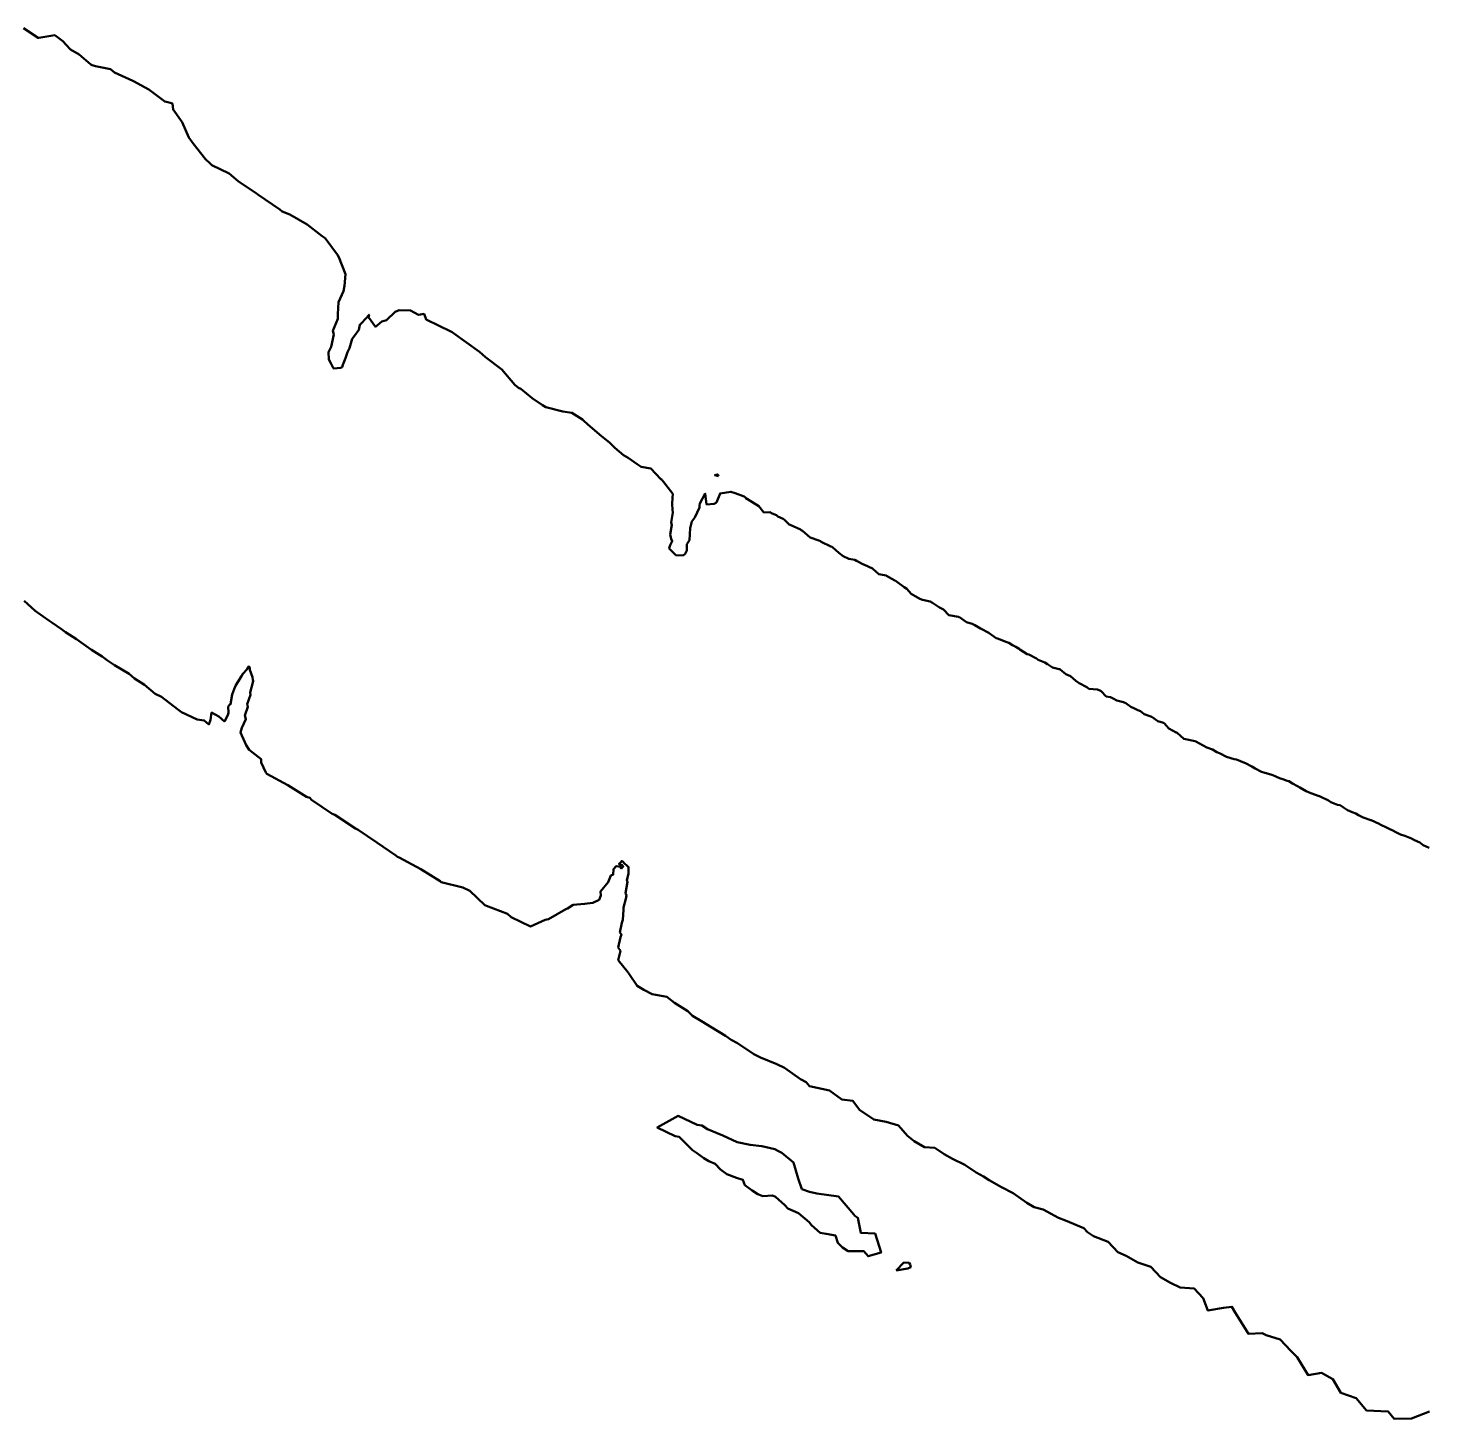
# Model space of a CAD drawing. Extents: x 64423 to 71245, y 9511 to 12464.
# Drawn here: x 67834 to 68519, y 11097 to 11777 of the extents above; entities that cross this region are included whole.
import ezdxf

# ---------------------------------------------------------------- set-up
doc = ezdxf.new("R2010")
doc.units = 0
doc.header["$MEASUREMENT"] = 0
doc.layers.add('contour', color=7, linetype='CONTINUOUS', lineweight=50, true_color=0x0000d1)

msp = doc.modelspace()

# ---------------------------------------------------------------- linework, layer by layer
at = {"layer": 'contour'}
for points in [[(67831.658713, 11777.123741, 0), (67838.880369, 11772.308282, 0), (67839.047711, 11772.366752, 0), (67839.157225, 11772.251235, 0), (67846.983015, 11773.689875, 0), (67850.862382, 11770.703755, 0), (67854.361946, 11766.882217, 0), (67854.543839, 11766.83339, 0), (67854.681679, 11766.619666, 0), (67858.988609, 11764.140672, 0), (67864.699972, 11759.341309, 0), (67865.300789, 11758.916768, 0), (67866.893039, 11758.502655, 0), (67874.236814, 11757.028547, 0), (67876.151494, 11755.332248, 0), (67885.136536, 11751.303341, 0), (67885.545035, 11751.148948, 0), (67893.010332, 11747.136553, 0), (67900.840691, 11741.14974, 0), (67902.262497, 11740.86553, 0), (67904.526948, 11740.179316, 0), (67904.799844, 11737.267944, 0), (67909.190039, 11731.059395, 0), (67912.483209, 11723.563484, 0), (67914.624973, 11720.686631, 0), (67920.638417, 11713.001368, 0), (67922.74845, 11710.977724, 0), (67923.799272, 11709.986793, 0), (67932.306214, 11706.004852, 0), (67936.650469, 11702.310819, 0), (67945.521058, 11696.182695, 0), (67946.037894, 11695.909647, 0), (67946.331744, 11695.667508, 0), (67956.94727, 11688.414969, 0), (67958.086114, 11687.46711, 0), (67961.85651, 11685.914914, 0), (67970.313334, 11680.995967, 0), (67977.778618, 11675.419298, 0), (67979.199561, 11674.382946, 0), (67985.204318, 11666.303235, 0), (67985.863368, 11665.109509, 0), (67989.128234, 11656.696744, 0), (67988.56317, 11651.061506, 0), (67988.159388, 11648.454567, 0), (67985.737243, 11643.124437, 0), (67985.282957, 11637.194748, 0), (67985.423122, 11635.001784, 0), (67982.976001, 11629.088956, 0), (67983.331645, 11627.358477, 0), (67982.071041, 11621.186812, 0), (67980.790197, 11618.714332, 0), (67980.985223, 11615.133268, 0), (67981.855428, 11613.3419, 0), (67983.114765, 11610.995755, 0), (67983.38806, 11610.735233, 0), (67986.636212, 11610.996919, 0), (67987.453565, 11611.292875, 0), (67987.827004, 11612.449392, 0), (67989.05689, 11615.655259, 0), (67990.004765, 11618.646126, 0), (67991.113328, 11620.59602, 0), (67992.367468, 11625.094258, 0), (67993.469704, 11626.639309, 0), (67995.693038, 11629.525221, 0), (67996.062098, 11631.925774, 0), (67999.781295, 11635.875335, 0), (67999.878976, 11636.12651, 0), (68000.627828, 11636.970632, 0), (68000.395775, 11635.832543, 0), (68003.810331, 11631.027492, 0), (68006.940725, 11633.556567, 0), (68009.198886, 11634.241385, 0), (68013.358986, 11638.292562, 0), (68015.393337, 11639.201032, 0), (68020.826749, 11638.996038, 0), (68024.717861, 11636.858264, 0), (68027.502094, 11637.315461, 0), (68028.467745, 11634.651493, 0), (68040.595879, 11628.76667, 0), (68041.280999, 11628.460248, 0), (68041.886946, 11628.009034, 0), (68054.550013, 11618.780583, 0), (68057.541235, 11616.251471, 0), (68065.542997, 11610.121965, 0), (68071.904276, 11602.741735, 0), (68073.627106, 11601.178391, 0), (68074.862754, 11600.637968, 0), (68080.353482, 11596.08149, 0), (68085.425367, 11592.661216, 0), (68087.012754, 11591.720839, 0), (68095.309262, 11589.64239, 0), (68099.753002, 11588.991314, 0), (68104.908561, 11585.722449, 0), (68106.320319, 11584.366176, 0), (68106.701131, 11584.023376, 0), (68107.427902, 11583.405009, 0), (68113.32101, 11578.424318, 0), (68118.230555, 11574.313903, 0), (68120.728205, 11571.893359, 0), (68125.00993, 11568.293273, 0), (68127.301945, 11566.933275, 0), (68131.655715, 11563.899997, 0), (68133.582963, 11562.592824, 0), (68138.363213, 11561.803429, 0), (68143.267856, 11556.602823, 0), (68143.851494, 11556.242476, 0), (68143.955024, 11556.034988, 0), (68144.48282, 11555.240323, 0), (68149.111569, 11549.323183, 0), (68148.89437, 11547.495454, 0), (68148.788185, 11544.528605, 0), (68148.940181, 11541.607201, 0), (68149.129342, 11540.242571, 0), (68148.343193, 11535.406226, 0), (68148.661224, 11534.182476, 0), (68147.865588, 11529.448999, 0), (68148.351678, 11527.355838, 0), (68148.787557, 11526.28102, 0), (68147.871575, 11524.298043, 0), (68147.377733, 11522.81633, 0), (68147.439601, 11522.538866, 0), (68149.890747, 11519.995509, 0), (68150.459272, 11519.509741, 0), (68150.618586, 11519.430196, 0), (68154.070951, 11519.165572, 0), (68155.156359, 11519.993304, 0), (68155.960396, 11521.752617, 0), (68156.001634, 11524.726282, 0), (68157.180489, 11526.665964, 0), (68157.343388, 11529.70185, 0), (68157.615592, 11532.556982, 0), (68158.361425, 11535.876376, 0), (68159.781432, 11537.810539, 0), (68162.200668, 11542.727319, 0), (68162.097236, 11543.643809, 0), (68162.354968, 11544.732025, 0), (68164.902636, 11549.504508, 0), (68165.569832, 11544.24224, 0), (68169.323219, 11544.417847, 0), (68170.376556, 11545.162266, 0), (68172.206527, 11549.552577, 0), (68177.382329, 11550.386174, 0), (68179.625234, 11549.708156, 0), (68183.915221, 11548.093647, 0), (68184.473767, 11547.702488, 0), (68184.821777, 11547.324725, 0), (68189.754124, 11544.147005, 0), (68191.096604, 11543.400569, 0), (68193.594175, 11540.271895, 0), (68196.570681, 11540.394681, 0), (68197.583724, 11539.72523, 0), (68199.715014, 11538.90759, 0), (68200.341825, 11538.37456, 0), (68203.042573, 11537.227018, 0), (68203.758392, 11536.688493, 0), (68206.043057, 11534.269551, 0), (68206.38666, 11534.156266, 0), (68211.460758, 11531.859137, 0), (68211.790026, 11531.679679, 0), (68212.480431, 11531.242843, 0), (68216.195763, 11528.062665, 0), (68220.425948, 11526.643647, 0), (68221.288118, 11526.183282, 0), (68221.580348, 11525.88296, 0), (68226.257962, 11523.606892, 0), (68226.571663, 11523.560022, 0), (68227.295477, 11523.182617, 0), (68230.277158, 11520.497499, 0), (68232.317479, 11518.91413, 0), (68235.142463, 11517.536826, 0), (68238.026992, 11517.055807, 0), (68238.798702, 11516.604134, 0), (68242.276571, 11514.850049, 0), (68242.770865, 11514.620497, 0), (68246.673847, 11512.826161, 0), (68246.930505, 11512.639408, 0), (68249.711548, 11510.090574, 0), (68253.44528, 11509.368897, 0), (68253.535124, 11509.31482, 0), (68256.215301, 11507.863585, 0), (68257.650928, 11507.066752, 0), (68257.672787, 11507.055481, 0), (68257.841887, 11506.952312, 0), (68262.184933, 11503.745978, 0), (68263.485418, 11502.941796, 0), (68265.623115, 11500.459713, 0), (68269.777062, 11498.09933, 0), (68271.153479, 11497.486759, 0), (68274.858601, 11496.68432, 0), (68276.007753, 11496.009903, 0), (68279.383723, 11493.836517, 0), (68281.316442, 11492.795535, 0), (68284.077218, 11489.989766, 0), (68288.747403, 11489.24512, 0), (68289.02786, 11489.134653, 0), (68289.200939, 11489.03373, 0), (68292.5808, 11486.608829, 0), (68295.434722, 11485.886301, 0), (68295.811532, 11485.675417, 0), (68296.751195, 11485.206524, 0), (68299.426792, 11483.547157, 0), (68299.769031, 11483.354204, 0), (68303.574385, 11481.385392, 0), (68303.688028, 11481.280343, 0), (68307.169652, 11478.864154, 0), (68307.816614, 11478.581977, 0), (68311.58036, 11477.178757, 0), (68311.938845, 11477.095669, 0), (68313.306256, 11476.469707, 0), (68315.12811, 11475.392515, 0), (68316.78421, 11474.619642, 0), (68318.340223, 11473.653577, 0), (68318.693446, 11473.29863, 0), (68322.214378, 11471.053331, 0), (68323.166512, 11470.87238, 0), (68326.900574, 11468.882594, 0), (68327.738573, 11468.233675, 0), (68330.95266, 11466.910365, 0), (68332.198253, 11466.051809, 0), (68334.61618, 11464.500062, 0), (68337.966409, 11463.729153, 0), (68338.273496, 11463.662385, 0), (68338.478803, 11463.476931, 0), (68341.174606, 11461.271794, 0), (68343.483255, 11460.215738, 0), (68346.03018, 11458.030245, 0), (68347.780429, 11456.859426, 0), (68351.489969, 11454.858487, 0), (68352.479349, 11454.064258, 0), (68356.677167, 11453.648969, 0), (68357.831122, 11453.144487, 0), (68358.460238, 11452.871287, 0), (68360.961573, 11450.329546, 0), (68363.019049, 11450.038084, 0), (68364.308942, 11449.273388, 0), (68366.066576, 11448.288362, 0), (68369.30013, 11447.583746, 0), (68369.704908, 11447.391429, 0), (68370.453269, 11447.004154, 0), (68372.893203, 11445.215769, 0), (68374.708901, 11444.496248, 0), (68376.3787, 11443.637929, 0), (68377.655056, 11443.062444, 0), (68379.533425, 11441.679427, 0), (68382.778451, 11440.560717, 0), (68383.026483, 11440.40623, 0), (68383.221407, 11440.345256, 0), (68386.103064, 11438.259383, 0), (68389.00436, 11437.386297, 0), (68389.389596, 11437.11719, 0), (68390.347835, 11436.026329, 0), (68391.514849, 11434.654851, 0), (68395.042709, 11432.76585, 0), (68395.256504, 11432.682237, 0), (68395.663071, 11432.512531, 0), (68398.899762, 11429.624624, 0), (68404.463164, 11428.489107, 0), (68404.564457, 11428.437569, 0), (68404.612196, 11428.420085, 0), (68404.800045, 11428.327693, 0), (68410.091428, 11425.404465, 0), (68412.915911, 11424.458515, 0), (68414.927307, 11423.06337, 0), (68416.619894, 11422.489937, 0), (68419.773795, 11420.782337, 0), (68423.436832, 11419.692334, 0), (68424.611522, 11419.426024, 0), (68428.478761, 11417.895518, 0), (68428.967346, 11417.723636, 0), (68432.143241, 11415.998419, 0), (68433.718507, 11415.111478, 0), (68436.816801, 11413.510077, 0), (68437.887549, 11413.197354, 0), (68441.848668, 11411.950759, 0), (68442.327422, 11411.848283, 0), (68443.763815, 11411.212878, 0), (68445.64468, 11410.432622, 0), (68447.200763, 11409.87375, 0), (68449.398034, 11408.990457, 0), (68450.224034, 11408.859773, 0), (68451.994252, 11407.679381, 0), (68454.485298, 11406.41423, 0), (68455.511531, 11405.862976, 0), (68458.723204, 11403.982448, 0), (68460.940837, 11403.013678, 0), (68464.937758, 11401.638181, 0), (68465.257435, 11401.615029, 0), (68465.425655, 11401.458457, 0), (68469.551393, 11399.455297, 0), (68470.762418, 11398.568884, 0), (68474.030775, 11397.249653, 0), (68475.221909, 11397.10551, 0), (68476.906569, 11396.012787, 0), (68478.904864, 11394.71338, 0), (68481.14145, 11393.750254, 0), (68482.893188, 11393.123031, 0), (68484.192978, 11392.292003, 0), (68486.509447, 11391.154191, 0), (68490.311676, 11389.867062, 0), (68490.362471, 11389.856541, 0), (68490.393433, 11389.844024, 0), (68494.405428, 11388.062165, 0), (68494.766338, 11387.775636, 0), (68498.252278, 11386.005851, 0), (68498.562023, 11385.905775, 0), (68501.708023, 11384.452713, 0), (68501.860798, 11384.318549, 0), (68504.778486, 11382.743756, 0), (68506.941012, 11382.135008, 0), (68510.176122, 11380.82415, 0), (68511.565929, 11380.043171, 0), (68514.20514, 11378.8594, 0), (68515.874646, 11377.643119, 0), (68518.784941, 11376.265259, 0)], [(68171.441496, 11558.026827, 0), (68171.066552, 11558.793793, 0), (68171.01784, 11558.862393, 0), (68170.912227, 11558.896413, 0), (68169.667415, 11558.540361, 0), (68170.774678, 11558.248996, 0), (68171.441496, 11558.026827, 0)], [(67831.995332, 11497.015737, 0), (67837.335955, 11492.229002, 0), (67838.508312, 11491.302957, 0), (67844.177468, 11487.519234, 0), (67845.534263, 11486.508909, 0), (67850.276695, 11483.142742, 0), (67852.235276, 11481.762488, 0), (67857.589754, 11478.291548, 0), (67862.224545, 11474.994892, 0), (67865.021767, 11473.136763, 0), (67870.147716, 11469.796098, 0), (67872.772011, 11467.974237, 0), (67876.139674, 11465.60939, 0), (67879.81971, 11463.415576, 0), (67883.283035, 11461.409923, 0), (67885.996207, 11459.159696, 0), (67890.775418, 11455.974942, 0), (67896.112487, 11451.596819, 0), (67899.119705, 11450.207554, 0), (67907.022796, 11444.028245, 0), (67908.981101, 11442.677417, 0), (67916.571109, 11439.097083, 0), (67920.020692, 11438.595549, 0), (67922.359586, 11436.649364, 0), (67923.159114, 11438.864187, 0), (67923.652017, 11442.393151, 0), (67927.120487, 11440.563961, 0), (67929.953374, 11438.118993, 0), (67931.605707, 11441.114559, 0), (67931.79776, 11441.738695, 0), (67931.812531, 11441.768132, 0), (67931.914155, 11442.227262, 0), (67931.76931, 11445.349894, 0), (67932.547028, 11446.40376, 0), (67932.955596, 11446.490609, 0), (67933.708724, 11451.238876, 0), (67935.161753, 11455.159356, 0), (67935.378845, 11455.454173, 0), (67936.236096, 11457.066639, 0), (67938.207433, 11460.180268, 0), (67938.904744, 11461.43979, 0), (67941.077015, 11463.704261, 0), (67941.484108, 11464.776306, 0), (67941.874264, 11464.883764, 0), (67942.013732, 11464.768781, 0), (67942.288316, 11464.542821, 0), (67942.271698, 11463.327372, 0), (67943.678887, 11459.73419, 0), (67943.765957, 11458.398406, 0), (67944.01502, 11457.925593, 0), (67943.880912, 11457.11577, 0), (67942.503363, 11452.215688, 0), (67942.589612, 11451.177372, 0), (67940.983951, 11446.606906, 0), (67941.361792, 11445.274142, 0), (67939.974688, 11440.997163, 0), (67940.44268, 11439.24078, 0), (67938.355805, 11434.999749, 0), (67937.860062, 11432.697014, 0), (67939.88386, 11427.919826, 0), (67940.579416, 11426.547258, 0), (67942.058857, 11424.170279, 0), (67947.88646, 11419.643669, 0), (67947.94184, 11417.95629, 0), (67950.185502, 11413.13444, 0), (67950.616629, 11412.473581, 0), (67960.884049, 11406.912176, 0), (67969.971856, 11401.224171, 0), (67971.592023, 11400.716273, 0), (67972.562697, 11399.766235, 0), (67982.63144, 11392.99283, 0), (67983.943209, 11392.417393, 0), (67994.041488, 11385.825714, 0), (67995.358509, 11385.036464, 0), (68004.456166, 11378.846663, 0), (68013.762683, 11372.488129, 0), (68014.539754, 11371.954365, 0), (68015.398765, 11371.537126, 0), (68025.984636, 11365.952962, 0), (68035.340351, 11359.984086, 0), (68035.922885, 11359.578267, 0), (68046.446711, 11356.886126, 0), (68049.942909, 11355.354229, 0), (68057.178439, 11348.323371, 0), (68057.949561, 11347.970321, 0), (68068.334614, 11343.970656, 0), (68070.019931, 11342.485173, 0), (68079.485086, 11337.895311, 0), (68086.693848, 11341.026906, 0), (68088.265899, 11341.430766, 0), (68096.787533, 11346.343655, 0), (68097.67986, 11346.577894, 0), (68100.391374, 11348.504013, 0), (68105.94618, 11348.873586, 0), (68110.049841, 11349.408693, 0), (68113.067962, 11350.907172, 0), (68113.912793, 11353.041949, 0), (68113.79756, 11354.961929, 0), (68117.56843, 11359.481051, 0), (68118.860417, 11362.83705, 0), (68119.992801, 11363.263936, 0), (68120.108987, 11365.924593, 0), (68121.454246, 11367.345957, 0), (68123.532963, 11367.005135, 0), (68123.994445, 11366.258007, 0), (68124.524983, 11366.823723, 0), (68124.876227, 11367.20595, 0), (68124.30943, 11367.854085, 0), (68122.723627, 11368.317879, 0), (68123.70767, 11369.252213, 0), (68124.166657, 11369.88809, 0), (68124.827592, 11369.494677, 0), (68124.949416, 11369.059414, 0), (68127.140092, 11367.13779, 0), (68127.438724, 11366.859633, 0), (68127.410547, 11366.395359, 0), (68127.432174, 11363.724493, 0), (68127.284159, 11362.987962, 0), (68126.628557, 11360.505473, 0), (68126.93012, 11359.648742, 0), (68126.009594, 11354.069521, 0), (68126.404487, 11352.956097, 0), (68126.143182, 11351.448777, 0), (68125.000988, 11347.205399, 0), (68125.015443, 11345.912758, 0), (68124.661907, 11341.153233, 0), (68124.183, 11339.590487, 0), (68123.264662, 11334.964125, 0), (68123.959091, 11333.948382, 0), (68123.555846, 11332.648276, 0), (68122.394682, 11327.632209, 0), (68123.464895, 11325.976481, 0), (68122.438866, 11321.309993, 0), (68127.227433, 11315.416378, 0), (68127.453503, 11314.956503, 0), (68127.889606, 11314.442143, 0), (68131.684459, 11308.852132, 0), (68134.87891, 11306.936121, 0), (68139.073937, 11304.69023, 0), (68146.103786, 11303.526636, 0), (68149.908524, 11300.497312, 0), (68156.374963, 11296.4422, 0), (68158.760024, 11294.230731, 0), (68163.107363, 11291.512397, 0), (68168.203843, 11288.532248, 0), (68174.8468, 11284.392631, 0), (68177.623765, 11282.505401, 0), (68180.72921, 11280.869188, 0), (68188.742766, 11275.481396, 0), (68191.895436, 11273.735833, 0), (68199.946651, 11270.602418, 0), (68203.714214, 11268.688414, 0), (68211.471033, 11263.267106, 0), (68214.211181, 11261.775238, 0), (68215.920914, 11259.846948, 0), (68225.747477, 11257.722892, 0), (68231.669241, 11253.336794, 0), (68237.149646, 11252.589747, 0), (68240.369667, 11248.149485, 0), (68247.351866, 11243.553982, 0), (68253.326083, 11242.327313, 0), (68259.433215, 11240.614039, 0), (68263.809965, 11235.543316, 0), (68267.032633, 11232.848398, 0), (68272.037631, 11229.951373, 0), (68277.132838, 11229.662889, 0), (68281.761566, 11226.496713, 0), (68285.775446, 11224.18365, 0), (68291.765468, 11221.312894, 0), (68297.427827, 11217.531579, 0), (68301.025942, 11215.606241, 0), (68303.6956, 11213.77793, 0), (68309.673319, 11210.375979, 0), (68315.454764, 11207.506641, 0), (68322.092579, 11202.797701, 0), (68325.759162, 11200.624682, 0), (68330.080346, 11199.538937, 0), (68337.619389, 11195.478557, 0), (68341.054678, 11194.063839, 0), (68349.969996, 11190.290713, 0), (68351.781273, 11188.433815, 0), (68354.640124, 11186.400958, 0), (68361.891288, 11183.672004, 0), (68366.610747, 11178.693551, 0), (68370.72893, 11176.839241, 0), (68376.381386, 11173.638267, 0), (68382.769217, 11171.380022, 0), (68387.523284, 11166.405598, 0), (68392.367976, 11163.637007, 0), (68397.078665, 11161.394003, 0), (68403.939796, 11160.816128, 0), (68408.239243, 11156.162401, 0), (68410.643072, 11150.063436, 0), (68418.319128, 11151.361048, 0), (68422.382171, 11151.907226, 0), (68423.897125, 11149.041029, 0), (68430.504846, 11138.626671, 0), (68437.193274, 11139.095163, 0), (68439.178828, 11137.980545, 0), (68446.001674, 11135.91565, 0), (68451.182862, 11130.312201, 0), (68454.230581, 11127.355735, 0), (68459.632691, 11118.54966, 0), (68466.096096, 11119.582505, 0), (68471.735822, 11116.59171, 0), (68475.624596, 11109.864645, 0), (68483.168708, 11107.183607, 0), (68488.216353, 11101.219996, 0), (68498.77342, 11100.719858, 0), (68501.736754, 11097.059107, 0), (68510.150828, 11097.277487, 0), (68518.871111, 11100.646192, 0)], [(68212.215549, 11209.424409, 0), (68210.278877, 11214.671748, 0), (68208.012102, 11222.50269, 0), (68202.44985, 11227.140259, 0), (68200.732365, 11228.020751, 0), (68198.958433, 11228.9352, 0), (68192.635444, 11230.518498, 0), (68186.881144, 11231.063348, 0), (68180.620828, 11232.453801, 0), (68173.506204, 11235.647016, 0), (68165.998506, 11238.720914, 0), (68163.296417, 11240.571288, 0), (68160.923303, 11240.915282, 0), (68151.674826, 11245.269924, 0), (68141.441629, 11239.578016, 0), (68150.308028, 11235.279599, 0), (68152.238668, 11234.974824, 0), (68157.055373, 11230.151147, 0), (68158.692809, 11228.493928, 0), (68160.731252, 11227.211906, 0), (68164.231625, 11224.619569, 0), (68166.625906, 11223.145832, 0), (68169.766469, 11221.770041, 0), (68172.39136, 11219.022057, 0), (68175.519665, 11216.76999, 0), (68180.208455, 11214.993934, 0), (68183.367578, 11214.010032, 0), (68184.369445, 11211.440579, 0), (68187.922208, 11208.763203, 0), (68190.602556, 11206.904232, 0), (68193.097532, 11206.068452, 0), (68197.809998, 11206.289428, 0), (68199.273383, 11205.663572, 0), (68203.78756, 11201.608026, 0), (68205.369878, 11199.957759, 0), (68210.53512, 11197.642082, 0), (68215.701106, 11193.311859, 0), (68216.938884, 11191.888841, 0), (68221.179628, 11188.03171, 0), (68224.100209, 11187.58847, 0), (68228.601725, 11186.740956, 0), (68229.743105, 11183.1676, 0), (68231.960789, 11180.899756, 0), (68234.83305, 11179.162991, 0), (68242.484442, 11179.0544, 0), (68244.528033, 11176.633578, 0), (68250.851401, 11178.454131, 0), (68247.961945, 11187.676873, 0), (68241.003836, 11188.032061, 0), (68239.569391, 11195.452541, 0), (68238.013576, 11196.428002, 0), (68237.502884, 11196.986685, 0), (68230.044339, 11205.901691, 0), (68219.50715, 11207.298346, 0), (68215.898237, 11208.092293, 0), (68212.215549, 11209.424409, 0)], [(68258.326525, 11169.667423, 0), (68262.082742, 11173.55582, 0), (68264.568221, 11173.469208, 0), (68265.125638, 11172.535309, 0), (68265.383187, 11171.274644, 0), (68263.925202, 11170.692055, 0), (68258.326525, 11169.667423, 0)]]:
    msp.add_polyline3d(points, dxfattribs=at)

doc.saveas('drawing.dxf')
